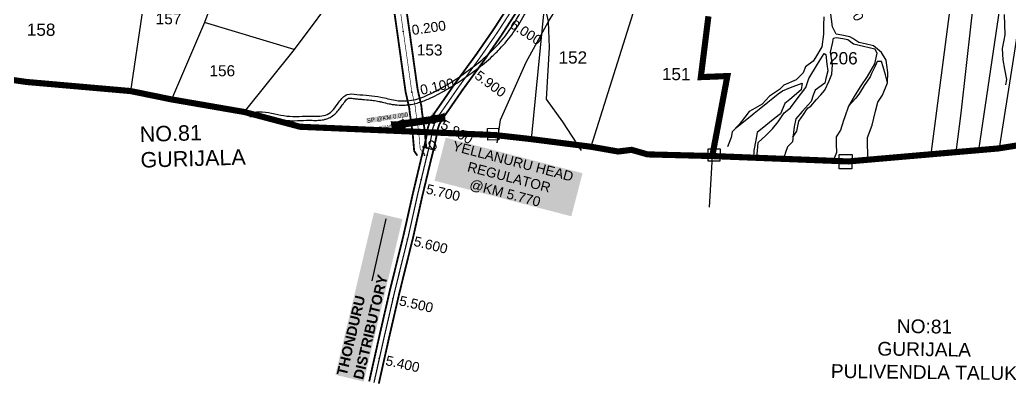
# Model space of a CAD drawing. Header units: inches. Extents: x 177544 to 239871, y 1610424 to 1630335.
# Drawn here: x 187133 to 188749, y 1618835 to 1619421 of the extents above; entities that cross this region are included whole.
import ezdxf
from ezdxf.enums import TextEntityAlignment as Align

# ---------------------------------------------------------------- set-up
doc = ezdxf.new("R2010")
doc.units = ezdxf.units.IN
doc.header["$MEASUREMENT"] = 0
doc.linetypes.add('DASHED2', pattern=[0.375, 0.25, -0.125])
doc.linetypes.add('HIDDEN2', pattern=[0.1875, 0.125, -0.0625])
for name, color, linetype in [('BOUNDRY STONES', 240, 'Continuous'), ('CANAL1', 7, 'Continuous'), ('CHANAGE', 1, 'Continuous'), ('CS', 134, 'Continuous'), ('CSMark', 72, 'Continuous'), ('DIMENSION', 7, 'Continuous'), ('PLOT', 7, 'Continuous'), ('PLOT NO', 7, 'Continuous'), ('POINT', 2, 'Continuous'), ('RE REMARKS', 7, 'Continuous'), ('ROAD', 1, 'Continuous'), ('STREAM', 4, 'Continuous'), ('STREAMS', 4, 'Continuous'), ('STRUCTURE', 5, 'Continuous'), ('text2', 7, 'Continuous'), ('Unknown_Point_Feature', 7, 'Continuous'), ('VILLAGE BOUNDRY', 5, 'Continuous')]:
    doc.layers.add(name, color=color, linetype=linetype)
doc.styles.get("Standard").update_dxf_attribs({"font": 'arial.ttf'})
doc.dimstyles.get("Standard").update_dxf_attribs({"dimtxt": 0.18, "dimasz": 0.18, "dimexe": 0.18, "dimexo": 0.0625, "dimgap": 0.09, "dimtad": 0, "dimtih": 1, "dimtoh": 1, "dimdec": 4, "dimzin": 0, "dimdsep": 46, "dimtxsty": 'Standard', "dimcen": 0.09, "dimadec": 0, "dimazin": 0, "dimtfac": 1, "dimtdec": 4, "dimtofl": 0, "dimtmove": 0, "dimatfit": 3, "dimfxl": 1, "dimtolj": 1, "dimtzin": 0, "dimarcsym": 0})

# ---------------------------------------------------------------- blocks, each defined once
blk = doc.blocks.new('SP')
at = {"layer": 'STRUCTURE'}
h = blk.add_hatch(dxfattribs=at)
h.set_pattern_fill('DASH', color=256, scale=8, style=0)
edge = h.paths.add_edge_path()
edge.add_spline(control_points=[(769825.7, 1706742.1), (769825.3, 1706741.8), (769823.8, 1706740.8), (769820.9, 1706740.3), (769817, 1706739.7), (769811.4, 1706738.9), (769804, 1706739.7), (769798.4, 1706741), (769795.6, 1706741.6)], knot_values=[0, 0, 0, 0, 1.613557, 5.24513, 8.624976, 13.470124, 22.190216, 30.746377, 30.746377, 30.746377, 30.746377], degree=3, periodic=0)
edge.add_line((769795.6, 1706741.6), (769792.6, 1706739.6))
edge.add_line((769792.6, 1706739.6), (769732.6, 1706739.6))
edge.add_line((769732.6, 1706739.6), (769729.6, 1706741.6))
edge.add_spline(control_points=[(769729.6, 1706741.6), (769726.9, 1706740.9), (769721.3, 1706739.5), (769713.9, 1706738.5), (769708.3, 1706739.1), (769704.4, 1706739.6), (769701.5, 1706740), (769700, 1706741), (769699.5, 1706741.3)], knot_values=[0, 0, 0, 0, 8.556161, 17.276253, 22.121402, 25.501247, 29.13282, 30.746377, 30.746377, 30.746377, 30.746377], degree=3, periodic=0)
edge.add_line((769699.5, 1706741.3), (769699.5, 1706722.1))
edge.add_spline(control_points=[(769699.5, 1706722.1), (769700, 1706722.4), (769701.4, 1706723.4), (769704.3, 1706724), (769708.2, 1706724.5), (769713.8, 1706725.3), (769721.2, 1706724.5), (769726.8, 1706723.3), (769729.6, 1706722.6)], knot_values=[0, 0, 0, 0, 1.613557, 5.24513, 8.624976, 13.470124, 22.190216, 30.746377, 30.746377, 30.746377, 30.746377], degree=3, periodic=0)
edge.add_line((769729.6, 1706722.6), (769732.6, 1706724.6))
edge.add_line((769732.6, 1706724.6), (769792.6, 1706724.6))
edge.add_line((769792.6, 1706724.6), (769795.6, 1706722.6))
edge.add_spline(control_points=[(769795.6, 1706722.6), (769798.4, 1706723.3), (769803.9, 1706724.8), (769811.3, 1706725.8), (769817, 1706725.1), (769820.9, 1706724.7), (769823.8, 1706724.2), (769825.2, 1706723.3), (769825.7, 1706723)], knot_values=[0, 0, 0, 0, 8.556161, 17.276253, 22.121402, 25.501247, 29.13282, 30.746377, 30.746377, 30.746377, 30.746377], degree=3, periodic=0)
edge.add_line((769825.7, 1706723), (769825.7, 1706742.1))
h.paths.add_polyline_path([(769764.2, 1706732.1, -1), (769761.1, 1706732.1, -1)], flags=0)
h.paths.add_polyline_path([(769761.1, 1706732.1, 1), (769764.2, 1706732.1, 1)], flags=16)
at = {"layer": 'STRUCTURE', "const_width": 0.628}
for points in [[(769726.6, 1706747.6), (769726.6, 1706743.6), (769732.6, 1706739.6), (769792.6, 1706739.6), (769798.6, 1706743.6), (769798.6, 1706747.6)], [(769726.6, 1706716.6), (769726.6, 1706720.6), (769732.6, 1706724.6), (769792.6, 1706724.6), (769798.6, 1706720.6), (769798.6, 1706716.6)]]:
    blk.add_lwpolyline(points, dxfattribs=at)
at = {"layer": 'STRUCTURE', "color": 3}
blk.add_lwpolyline([(769732.6, 1706724.6), (769792.6, 1706724.6)], dxfattribs=at)
blk.add_lwpolyline([(769732.6, 1706724.6), (769792.6, 1706724.6)], dxfattribs=at)
at = {"layer": 'STRUCTURE', "color": 0}
blk.add_circle((769762.6, 1706732.1), 1.55, dxfattribs=at)
at = {"layer": 'STRUCTURE'}
for points in [[(769699.5, 1706741.3), (769700.9, 1706740.5), (769704.4, 1706739.6), (769707.8, 1706739.2), (769712.6, 1706738.8), (769721.3, 1706739.7), (769729.6, 1706741.6)], [(769825.7, 1706742.1), (769824.3, 1706741.3), (769820.8, 1706740.3), (769817.5, 1706739.8), (769812.7, 1706739.2), (769804, 1706739.9), (769795.6, 1706741.6)], [(769699.5, 1706722.1), (769700.9, 1706723), (769704.4, 1706724), (769707.7, 1706724.5), (769712.5, 1706725), (769721.2, 1706724.4), (769729.6, 1706722.6)], [(769825.7, 1706723), (769824.3, 1706723.8), (769820.8, 1706724.7), (769817.4, 1706725.1), (769812.6, 1706725.5), (769803.9, 1706724.6), (769795.6, 1706722.6)]]:
    blk.add_spline(points, degree=3, dxfattribs=at)
at = {"layer": 'STRUCTURE', "color": 0}
blk.add_text('STREAM', height=5, dxfattribs=at).set_placement((769684.3, 1706732.1), align=Align.MIDDLE_CENTER)
for points in [[(769727.4, 1706732.1), (769700.8, 1706732.1)], [(769824.4, 1706732.1), (769800.5, 1706732.1)]]:
    blk.add_leader(points, dimstyle='Standard', override={"dimasz": 10, "dimgap": 0.09, "dimtad": 0}, dxfattribs=at)

msp = doc.modelspace()

# ---------------------------------------------------------------- linework, layer by layer
at = {"layer": 'BOUNDRY STONES'}
for points in [[(187895.7, 1619243.8), (187913.9, 1619244.3), (187914.5, 1619225), (187896.3, 1619224.4)], [(188256, 1619210.7), (188275.3, 1619210.4), (188275.1, 1619190.3), (188255.7, 1619190.6)], [(188469.7, 1619201.4), (188490.8, 1619201.2), (188490.5, 1619177.7), (188469.4, 1619178)]]:
    msp.add_lwpolyline(points, close=True, dxfattribs=at)
msp.add_lwpolyline([(188262.6, 1619198.8), (188257.4, 1619115.4)], dxfattribs=at)
at = {"layer": 'CANAL1', "color": 1, "linetype": 'HIDDEN2', "ltscale": 4, "const_width": 1}
msp.add_lwpolyline([(187789.7, 1619205.2), (187786.1, 1619210.5), (187783.6, 1619238.9), (187779, 1619270.2), (187778.1, 1619278.8), (187772.1, 1619305.5), (187758.9, 1619399.2), (187747.7, 1619477.1)], dxfattribs=at)
at = {"layer": 'CANAL1', "color": 200, "const_width": 3}
for points in [[(187797.9, 1619210.9), (187795.8, 1619214), (187793.5, 1619240), (187788.9, 1619271.5), (187788, 1619280.4), (187781.9, 1619307.3), (187768.8, 1619400.6), (187757.6, 1619478.5)], [(187781.5, 1619199.5), (187776.3, 1619206.9), (187773.6, 1619237.7), (187769.1, 1619269), (187768.2, 1619277.2), (187762.2, 1619303.7), (187749, 1619397.8), (187737.8, 1619475.7)], [(187702.9, 1618831.5), (187719.8, 1618906.9), (187736.4, 1618978.9), (187759, 1619070.2), (187774, 1619137.1), (187789.2, 1619201), (187793.3, 1619216.8), (187796.5, 1619231.9), (187798.8, 1619245.5), (187802.6, 1619256.9), (187809, 1619268.2), (187820.6, 1619284.7), (187842.2, 1619316), (187876.7, 1619363.2), (187905, 1619404), (187930.7, 1619443.6)], [(187718.5, 1618827.8), (187735.4, 1618903.3), (187752, 1618975.2), (187774.6, 1619066.6), (187789.5, 1619133.5), (187804.8, 1619197.1), (187808.9, 1619213.2), (187812.2, 1619228.9), (187814.4, 1619241.6), (187817.3, 1619250.4), (187822.5, 1619259.6), (187833.8, 1619275.6), (187855.3, 1619306.7), (187889.8, 1619353.9), (187918.3, 1619395.1), (187944.2, 1619435.1)]]:
    msp.add_lwpolyline(points, dxfattribs=at)
at = {"layer": 'CANAL1', "color": 3, "linetype": 'HIDDEN2', "ltscale": 4, "true_color": 0x00ff00, "const_width": 2}
msp.add_lwpolyline([(187710.7, 1618829.6), (187727.6, 1618905.1), (187744.2, 1618977), (187766.8, 1619068.4), (187781.7, 1619135.3), (187797, 1619199), (187801.1, 1619215), (187804.3, 1619230.4), (187806.6, 1619243.5), (187809.9, 1619253.7), (187815.7, 1619263.9), (187827.2, 1619280.1), (187848.8, 1619311.4), (187883.2, 1619358.5), (187911.6, 1619399.6), (187937.4, 1619439.3)], dxfattribs=at)
at = {"layer": 'CANAL1', "color": 3, "const_width": 2, "elevation": 1}
msp.add_lwpolyline([(187789, 1619213.9), (187811.1, 1619208.2)], dxfattribs=at)
at = {"layer": 'CS', "color": 3}
for p in [(187758.5, 1619402), (187772.7, 1619303)]:
    msp.add_point(p, dxfattribs=at)
at = {"layer": 'PLOT'}
for points in [[(188763.2, 1619973.8), (188738.3, 1619806.1), (188722.1, 1619699.9), (188701, 1619561.2), (188684.6, 1619414.4), (188668.3, 1619268.5), (188659.7, 1619205.2)], [(188697.3, 1619208.4), (188725.6, 1619399), (188743.1, 1619516.1), (188762.4, 1619645.6), (188784.5, 1619794.2), (188808.4, 1619954.6)], [(188842.4, 1619940.2), (188819.9, 1619779.1), (188800.4, 1619639.3), (188776, 1619500), (188752.1, 1619348.9), (188730.4, 1619211.4)], [(188108.1, 1619695.2), (188052.9, 1619574.1), (188040.1, 1619541.7), (188030.2, 1619524.5), (187988.8, 1619447), (187967, 1619226.4)], [(187479.3, 1619538.4), (187434.4, 1619416.6), (187380.3, 1619291.1)], [(188619.9, 1619201.7), (188641.4, 1619368), (188655.6, 1619476.9), (188660.6, 1619522.1)], [(188157.3, 1619509.3), (188064.3, 1619214)], [(187656.2, 1619474.2), (187580.5, 1619372.5), (187499.1, 1619270.6)], [(187335.6, 1619455), (187313.5, 1619304.7)], [(187580.5, 1619372.5), (187434.4, 1619416.6)]]:
    msp.add_lwpolyline(points, dxfattribs=at)
at = {"layer": 'POINT'}
for p in [(187783, 1619255, 38), (187793, 1619200, 37)]:
    msp.add_point(p, dxfattribs=at)
at = {"layer": 'ROAD'}
for points in [[(187911.8, 1619220.4), (187917.3, 1619257.8), (187959.1, 1619351.5), (187995.5, 1619417.9), (188014.4, 1619448.5), (188033.1, 1619473.8), (188054.6, 1619485.3), (188104.4, 1619497.7), (188123.5, 1619510.5), (188132.2, 1619532.2), (188116.7, 1619660.1), (188109.9, 1619711.1), (188158.5, 1619871.1), (188255.5, 1620076.9), (188302.2, 1620177), (188344.1, 1620296.8), (188365.1, 1620354.4), (188368.1, 1620376.7), (188363.2, 1620400.3), (188388.9, 1620514.9), (188412.9, 1620542.6), (188442.9, 1620689.7), (188454.5, 1620734)], [(188049.5, 1619207.7), (188018.8, 1619254.5), (187992.3, 1619291.5), (187997.2, 1619375.8), (187995.5, 1619417.9), (187988.8, 1619447), (187823.4, 1619528.1), (187707.4, 1619592.5), (187662.3, 1619633), (187613.9, 1619681.3), (187587.7, 1619694.7), (187582.6, 1619712.9), (187545, 1619789.6), (187517.8, 1619831.2), (187493.2, 1619838.9), (187464.4, 1619896.7), (187416, 1619928.6), (187389, 1619943.2), (187356.8, 1619979), (187347.9, 1620014.8), (187304, 1620079.2), (187223.3, 1620150.7), (187166.3, 1620186.9), (187110.5, 1620240.5)]]:
    msp.add_lwpolyline(points, dxfattribs=at)
at = {"layer": 'STREAM'}
for points, knots in [([(187509.7, 1619270.1), (187516, 1619270.6), (187535.9, 1619272), (187568.6, 1619260.9), (187603.2, 1619265.1), (187637.2, 1619262.3), (187651.2, 1619284), (187665.1, 1619301.6), (187691.3, 1619297.8), (187716.9, 1619297.4), (187743.8, 1619289), (187777.5, 1619287.4), (187821.2, 1619308.3), (187863.1, 1619336.2), (187906, 1619370.4), (187940.1, 1619411.1), (187963.7, 1619462.4), (187984, 1619496.7), (187994.9, 1619521.6), (188001.6, 1619539.6), (188021.8, 1619553.8), (188048.5, 1619558.8), (188077.6, 1619563), (188105.1, 1619577.5), (188134.3, 1619600.9), (188171.8, 1619615.1), (188207.2, 1619638), (188213.6, 1619671.8), (188236.4, 1619702.3), (188273.4, 1619709.7), (188314.5, 1619705.8), (188342, 1619699.6), (188360, 1619691.1), (188362.6, 1619690.1)], [0, 0, 0, 0, 3.745862, 11.848772, 19.854505, 24.917197, 30.493774, 34.112576, 37.234643, 45.084461, 49.888395, 53.814775, 64.9954, 77.61914, 84.133445, 97.678849, 108.7642, 117.784231, 121.361813, 125.092273, 128.95112, 135.43442, 141.145198, 146.4058, 153.725998, 163.297821, 170.549349, 177.276377, 182.876749, 192.374695, 197.909114, 207.635985, 209.298099, 209.298099, 209.298099, 209.298099]), ([(187508, 1619263.3), (187509.8, 1619263.4), (187511.6, 1619263.5), (187516.9, 1619263.9), (187520.1, 1619264), (187524.5, 1619263.9), (187525.8, 1619263.8), (187530, 1619263.4), (187533.1, 1619263), (187541.1, 1619261.5), (187546.3, 1619260.3), (187554.3, 1619258.7), (187556.9, 1619258.2), (187561.4, 1619257.5), (187563.2, 1619257.2), (187566.9, 1619256.9), (187568.8, 1619256.7), (187574.2, 1619256.4), (187577.8, 1619256.4), (187587.9, 1619256.5), (187594.2, 1619256.9), (187601.9, 1619257.1), (187603.3, 1619257.1), (187605.9, 1619257.1), (187607, 1619257.1), (187609.3, 1619257), (187610.5, 1619257), (187614.3, 1619256.9), (187617, 1619256.9), (187622.6, 1619257.2), (187625.5, 1619257.4), (187630.2, 1619258.4), (187631.9, 1619258.8), (187634.9, 1619259.8), (187636.2, 1619260.3), (187638.7, 1619261.5), (187639.9, 1619262.2), (187643.8, 1619264.7), (187646.3, 1619266.7), (187650.6, 1619270.9), (187652.4, 1619273.1), (187655.9, 1619277.5), (187657.4, 1619279.6), (187659.8, 1619283), (187660.7, 1619284.2), (187662.5, 1619286.6), (187663.3, 1619287.7), (187665.1, 1619289.9), (187666, 1619290.9), (187667.4, 1619292.2), (187667.9, 1619292.5), (187668.3, 1619292.8), (187668.4, 1619292.8), (187668.6, 1619292.9), (187668.6, 1619292.9), (187668.7, 1619292.9), (187668.8, 1619293), (187669.2, 1619293), (187669.6, 1619293.1), (187671.1, 1619293.1), (187672.7, 1619293.1), (187675.7, 1619292.8), (187676.9, 1619292.6), (187679.5, 1619292.3), (187680.7, 1619292.2), (187683, 1619292), (187684.2, 1619291.8), (187687.7, 1619291.5), (187689.9, 1619291.4), (187696.5, 1619290.8), (187700.7, 1619290.5), (187708, 1619289.7), (187711, 1619289.3), (187715.7, 1619288.6), (187717.2, 1619288.2), (187720.5, 1619287.5), (187722.3, 1619287.1), (187727.6, 1619285.8), (187731.4, 1619284.8), (187737.4, 1619283.5), (187739.6, 1619283.1), (187743.9, 1619282.5), (187746.1, 1619282.2), (187752.6, 1619281.7), (187757, 1619281.6), (187764.8, 1619282.1), (187768.1, 1619282.4), (187774.7, 1619283.6), (187777.9, 1619284.3), (187787.4, 1619286.9), (187793.5, 1619289.1), (187804.5, 1619293.9), (187809.6, 1619296.4), (187819, 1619301.4), (187823.5, 1619303.9), (187832.2, 1619309), (187836.5, 1619311.6), (187849.2, 1619319.6), (187857.5, 1619325.1), (187869.8, 1619334), (187874.1, 1619337.1), (187882.5, 1619343.5), (187886.7, 1619346.7), (187895.2, 1619353.7), (187899.5, 1619357.4), (187907.9, 1619365.2), (187912, 1619369.3), (187923.9, 1619381.7), (187931.2, 1619390.6), (187941.1, 1619404.3), (187944.1, 1619408.8), (187950.1, 1619418.2), (187952.9, 1619423.2), (187958.4, 1619433.1), (187960.9, 1619438), (187965.8, 1619447.4), (187968, 1619451.9), (187971.8, 1619459.3), (187973.4, 1619462.3), (187976.5, 1619468.2), (187978.1, 1619471.1), (187983, 1619480), (187986.4, 1619486), (187991.4, 1619495.4), (187993.1, 1619498.7), (187996.3, 1619505.2), (187997.9, 1619508.5), (188000.8, 1619515.1), (188002.3, 1619518.5), (188004.1, 1619523), (188004.6, 1619524.2), (188005.5, 1619526.4), (188005.9, 1619527.5), (188007.1, 1619530.5), (188008, 1619532.2), (188009.3, 1619534.5), (188009.7, 1619535.2), (188010.5, 1619536.4), (188010.9, 1619536.8), (188011.7, 1619537.8), (188012.1, 1619538.3), (188013.6, 1619539.7), (188014.8, 1619540.6), (188017.8, 1619542.7), (188019.7, 1619543.8), (188023.9, 1619545.8), (188026.1, 1619546.7), (188033.8, 1619549.3), (188039.9, 1619550.5), (188053, 1619552.7), (188060, 1619553.7), (188070.7, 1619556), (188074.2, 1619556.9), (188079.8, 1619558.7), (188081.9, 1619559.4), (188086, 1619561), (188088, 1619561.9), (188093.8, 1619564.6), (188097.6, 1619566.6), (188105.1, 1619571), (188108.8, 1619573.4), (188115.9, 1619578.2), (188119.3, 1619580.7), (188125.7, 1619585.2), (188128.8, 1619587.4), (188134.9, 1619591.3), (188137.8, 1619593), (188143.9, 1619596.4), (188147.1, 1619598), (188156.4, 1619602.5), (188162.9, 1619605.4), (188173.3, 1619610.5), (188177.1, 1619612.4), (188184.9, 1619616.7), (188188.9, 1619619), (188195.5, 1619623.6), (188198.3, 1619625.7), (188203.1, 1619630), (188205.2, 1619632.1), (188208.4, 1619635.8), (188209.6, 1619637.3), (188211.6, 1619640.2), (188212.5, 1619641.5), (188214, 1619644.2), (188214.7, 1619645.5), (188216.6, 1619649.4), (188217.7, 1619652), (188220.2, 1619658.6), (188221.4, 1619662.4), (188223.4, 1619667.8), (188224.1, 1619669.6), (188225.4, 1619672.7), (188226, 1619674), (188227.3, 1619676.5), (188228, 1619677.8), (188230.3, 1619681.4), (188232, 1619683.6), (188235.1, 1619687), (188236.5, 1619688.3), (188239, 1619690.5), (188240.2, 1619691.3), (188242.7, 1619693), (188244.1, 1619693.7), (188248.2, 1619695.9), (188251.3, 1619697), (188261, 1619699.9), (188268.2, 1619700.9), (188282.6, 1619701.4), (188289.8, 1619700.9), (188300.7, 1619699.6), (188304.2, 1619699.1), (188311.3, 1619698), (188314.7, 1619697.3), (188325, 1619695.2), (188331.8, 1619693.4), (188340.5, 1619690.3), (188342.6, 1619689.5), (188345.5, 1619688.3), (188346.3, 1619687.9), (188347.9, 1619687.2), (188348.8, 1619686.8), (188351.5, 1619685.6), (188353.4, 1619684.8), (188356.8, 1619683.4), (188358.2, 1619682.9), (188359.6, 1619682.5)], [0, 0, 0, 0, 1.093781, 1.093781, 3.281342, 3.281342, 4.217268, 4.217268, 6.296272, 6.296272, 9.46916, 9.46916, 10.933897, 10.933897, 11.924368, 11.924368, 12.91484, 12.91484, 14.895782, 14.895782, 18.678799, 18.678799, 19.562408, 19.562408, 20.250104, 20.250104, 20.937799, 20.937799, 22.31319, 22.31319, 23.688581, 23.688581, 24.436775, 24.436775, 24.992027, 24.992027, 25.547278, 25.547278, 26.935055, 26.935055, 28.322832, 28.322832, 29.710609, 29.710609, 30.581873, 30.581873, 31.453136, 31.453136, 32.572357, 32.572357, 33.504872, 33.504872, 33.993925, 33.993925, 34.296958, 34.296958, 34.599992, 34.599992, 35.206059, 35.206059, 36.45388, 36.45388, 37.183916, 37.183916, 37.836317, 37.836317, 38.488718, 38.488718, 39.793521, 39.793521, 42.403126, 42.403126, 44.467557, 44.467557, 45.58591, 45.58591, 46.704264, 46.704264, 48.94097, 48.94097, 50.068395, 50.068395, 51.195819, 51.195819, 53.450668, 53.450668, 55.182721, 55.182721, 56.914773, 56.914773, 60.378878, 60.378878, 63.469899, 63.469899, 66.374136, 66.374136, 69.278373, 69.278373, 75.086846, 75.086846, 78.164547, 78.164547, 81.242248, 81.242248, 84.487317, 84.487317, 87.732386, 87.732386, 94.222523, 94.222523, 97.275966, 97.275966, 100.531893, 100.531893, 103.787821, 103.787821, 106.786361, 106.786361, 108.82102, 108.82102, 110.855679, 110.855679, 114.924997, 114.924997, 117.043656, 117.043656, 119.117035, 119.117035, 121.190414, 121.190414, 121.910489, 121.910489, 122.630564, 122.630564, 124.070713, 124.070713, 124.844384, 124.844384, 125.471796, 125.471796, 126.099207, 126.099207, 127.354031, 127.354031, 129.063932, 129.063932, 130.773833, 130.773833, 134.852358, 134.852358, 138.930883, 138.930883, 140.86292, 140.86292, 142.002532, 142.002532, 143.142144, 143.142144, 145.421368, 145.421368, 147.859392, 147.859392, 150.297417, 150.297417, 152.649964, 152.649964, 154.939124, 154.939124, 157.228284, 157.228284, 161.434603, 161.434603, 163.821644, 163.821644, 166.208686, 166.208686, 167.957266, 167.957266, 169.388571, 169.388571, 170.294148, 170.294148, 171.02345, 171.02345, 171.752752, 171.752752, 173.211355, 173.211355, 175.548244, 175.548244, 176.824898, 176.824898, 177.865871, 177.865871, 178.906844, 178.906844, 180.988789, 180.988789, 182.470935, 182.470935, 183.664061, 183.664061, 184.857186, 184.857186, 187.243437, 187.243437, 191.955711, 191.955711, 196.667985, 196.667985, 198.916867, 198.916867, 201.16575, 201.16575, 205.663515, 205.663515, 207.111362, 207.111362, 207.673897, 207.673897, 208.236432, 208.236432, 209.361502, 209.361502, 210.029509, 210.029509, 210.029509, 210.029509])]:
    msp.add_open_spline(points, degree=3, knots=knots, dxfattribs=at)
at = {"layer": 'STREAMS'}
for points in [[(188548.6, 1619317.9), (188549.1, 1619334.8), (188547.4, 1619346.7), (188546.3, 1619355.1), (188538.8, 1619367.6), (188538.8, 1619367.6), (188525.5, 1619378.3), (188511.8, 1619381.5), (188501.8, 1619383.9), (188492, 1619390.3), (188487.1, 1619393.1), (188473.7, 1619395.7), (188464.8, 1619397.5), (188458.6, 1619409.1), (188455.5, 1619434.5)], [(188741.5, 1619314.8), (188743.2, 1619323.4), (188739.9, 1619340.4), (188736.9, 1619355.4), (188735.8, 1619374), (188738.5, 1619387.7), (188740.2, 1619396.3), (188739.3, 1619429.4)], [(188444.8, 1619425.4), (188444.3, 1619411.9), (188443.9, 1619397.6), (188441.5, 1619376.7), (188431.1, 1619359.4), (188427.4, 1619353.3), (188414.7, 1619344.3), (188410.7, 1619334.5), (188399.4, 1619323.2), (188379.2, 1619314.5), (188372.5, 1619307.4), (188356.2, 1619296.5), (188343.7, 1619283.3), (188328.9, 1619274.8), (188322.6, 1619271.2), (188315.5, 1619262.1), (188306.2, 1619250.2), (188294.8, 1619238.4), (188293.5, 1619229.1), (188287.3, 1619214)], [(188394.1, 1619229.5), (188400.4, 1619239.3), (188404, 1619255.4), (188411.4, 1619266.5), (188416.4, 1619274.1), (188418.8, 1619277.6), (188423.1, 1619280.3), (188432.7, 1619291), (188439.7, 1619298.8), (188446.3, 1619306.2), (188453.4, 1619321.4), (188457.8, 1619332), (188458.9, 1619348.1), (188455.5, 1619367.8), (188458.7, 1619382.3), (188460.6, 1619390.8), (188464.6, 1619391.9), (188475.3, 1619390.3), (188483.8, 1619388.9), (188493.1, 1619381.5), (188509.2, 1619377.7), (188527.7, 1619373.3), (188531.2, 1619366.5), (188527.3, 1619348.9), (188515.5, 1619328.3), (188504.7, 1619313.2), (188498.5, 1619303), (188494.1, 1619295.7), (188484.6, 1619280.1), (188478.9, 1619262.9), (188476.8, 1619256.7), (188471.6, 1619240.7), (188464.8, 1619230.1), (188464.9, 1619217.9), (188465.1, 1619204.3), (188459.7, 1619190.9)], [(188335.4, 1619195.9), (188336.9, 1619213.7), (188337.5, 1619220.9), (188349.9, 1619232.1), (188360.6, 1619242.9), (188370.2, 1619254.3), (188380.1, 1619269.3), (188390.2, 1619277.4), (188399.5, 1619289.7), (188415.1, 1619310.6), (188420, 1619325), (188434.3, 1619348.5), (188445, 1619366), (188447.6, 1619364.4), (188449.5, 1619348.6), (188451.2, 1619337.6), (188448, 1619324.9), (188446.2, 1619317.5), (188430.2, 1619306.3), (188427.3, 1619298.2), (188423.7, 1619287.8), (188409.3, 1619271.5), (188398.8, 1619259.6), (188396, 1619246.5), (188394.9, 1619237.1), (188393.3, 1619221.9), (188385.2, 1619214), (188382.1, 1619204.6), (188380.2, 1619199), (188380, 1619194.1)], [(188516.7, 1619192.7), (188516, 1619215.8), (188515.7, 1619229), (188523.4, 1619249.1), (188528.9, 1619272.1), (188532.4, 1619286.7), (188540.1, 1619298.1), (188548.6, 1619317.9), (188545.1, 1619331), (188541.6, 1619344.2), (188538.4, 1619352.7), (188531.8, 1619352.7), (188528.1, 1619345.1), (188522.6, 1619333.2), (188520.1, 1619327.8), (188510.1, 1619313.7), (188502.5, 1619301.2), (188496.8, 1619293.3), (188484.6, 1619280.1)], [(188300.5, 1619244.3), (188324.4, 1619263.4), (188331.1, 1619268.7), (188339.2, 1619275.2), (188353.4, 1619286.6), (188361.5, 1619293), (188370.2, 1619299.9), (188376.9, 1619305.2), (188390.1, 1619310.3), (188409.1, 1619317.6), (188407.7, 1619306.8), (188388.9, 1619291), (188381.2, 1619284.4), (188373.8, 1619267.8), (188364.5, 1619260.3), (188350.1, 1619248.5), (188335.9, 1619237.1), (188333.7, 1619224.7), (188330.6, 1619208), (188330.1, 1619196.1)]]:
    msp.add_lwpolyline(points, dxfattribs=at)
at = {"layer": 'text2', "color": 2, "linetype": 'Continuous'}
for p in [(187869.3, 1619339.5), (187812.1, 1619257.5), (187800.1, 1619211, 1), (187797.3, 1619200.4, 2), (187787.8, 1619160.7), (187765.6, 1619063.3), (187741.7, 1618966.1), (187719.4, 1618868.7)]:
    msp.add_point(p, dxfattribs=at)
at = {"layer": 'Unknown_Point_Feature'}
msp.add_point((187792, 1619203, -999999), dxfattribs=at)
at = {"layer": 'VILLAGE BOUNDRY', "color": 5, "linetype": 'DASHED2', "ltscale": 50}
msp.add_lwpolyline([(188256.3, 1619426.5, 10, 10, 0), (188243.9, 1619327.4, 10, 10, 0), (188287.2, 1619329.1, 10, 10, 0), (188270.6, 1619241.2, 10, 10, 0), (188265.4, 1619213.7, 10, 10, 0), (188262.6, 1619198.8, 10, 10, 0), (188156.9, 1619201.5, 10, 10, 0), (188131.1, 1619208.9, 10, 10, 0), (188108.9, 1619206.2, 10, 10, 0), (188064.3, 1619214, 10, 10, 0), (187967, 1619226.4, 10, 10, 0), (187909.1, 1619232.9, 10, 10, 0), (187590.1, 1619246.5, 10, 10, 0), (187499.1, 1619270.6, 10, 10, 0), (187380.3, 1619291.1, 10, 10, 0), (187313.5, 1619304.7, 10, 10, 0), (187144, 1619319.5, 10, 10, 0), (187028.1, 1619336.2, 10, 10, 0)], format="xyseb", dxfattribs=at)
at = {"layer": 'VILLAGE BOUNDRY', "color": 5, "linetype": 'DASHED2', "ltscale": 50, "const_width": 10}
msp.add_lwpolyline([(188256.3, 1619426.5), (188243.9, 1619327.4), (188287.2, 1619329.1), (188270.6, 1619241.2), (188266.6, 1619220.3), (188265.2, 1619212.9), (188262.6, 1619198.8), (188484.5, 1619190), (188654.4, 1619204.7), (188729.4, 1619211.2), (188827.1, 1619226.7)], dxfattribs=at)

# ---------------------------------------------------------------- block references
at = {"layer": 'STRUCTURE', "color": 0, "xscale": 0.7, "yscale": 0.7, "zscale": 0.7, "rotation": 8.36430815947517}
msp.add_blockref('SP', (-171528.4, 358868.1, 38), dxfattribs=at)

# ---------------------------------------------------------------- texts
at = {"layer": 'CHANAGE'}
for s, rotation, p in [('0.200', 8.1439, (187772.4, 1619403.9)), ('0.100', 12.7385, (187786.3, 1619306.1)), ('0', 34.9254, (187801.2, 1619213.2))]:
    msp.add_text(s, height=16, rotation=rotation, dxfattribs=at).set_placement(p, align=Align.MIDDLE_LEFT)
at = {"layer": 'CSMark', "color": 1}
for s, rotation, p in [('6.600', 295.4496, (188479.3, 1619470.8)), ('6.000', 327.0122, (187935.3, 1619415.8)), ('5.900', 323.8318, (187878.2, 1619333)), ('5.800', 330.2503, (187821.7, 1619252)), ('5.700', 346.5521, (187796.4, 1619145.7)), ('5.600', 346.0898, (187776.2, 1619060.6)), ('5.500', 347.0079, (187752.4, 1618963.7)), ('5.400', 347.3567, (187730.2, 1618866.2))]:
    msp.add_text(s, height=16, rotation=rotation, dxfattribs=at).set_placement(p, align=Align.MIDDLE_LEFT)
at = {"layer": 'DIMENSION', "insert": (188608.9, 1618932.4), "char_height": 22.348, "width": 343.406, "attachment_point": 2, "rotation": 359.3009}
msp.add_mtext('NO:81\\PGURIJALA\\PPULIVENDLA TALUK\\PCUDDAPAH DISTRICT ', dxfattribs=at)
at = {"layer": 'PLOT NO'}
for s, height, p in [('157', 18, (187375.5, 1619422.5)), ('158', 20, (187167.7, 1619404.7)), ('153', 18, (187801.5, 1619371.6)), ('152', 20, (188035.1, 1619359.5)), ('156', 18, (187463.2, 1619337.8)), ('151', 20, (188203.7, 1619332.4))]:
    msp.add_text(s, height=height, rotation=359.7684, dxfattribs=at).set_placement(p, align=Align.MIDDLE_CENTER)
msp.add_text('206', height=20, rotation=359.7684, dxfattribs=at).set_placement((188453.1, 1619348.3))
at = {"layer": 'STRUCTURE', "color": 5, "attachment_point": 1, "bg_fill": 1, "box_fill_scale": 1.1, "bg_fill_color": 7, "bg_fill_true_color": 16777215, "bg_fill_transparency": 0}
for s, insert, char_height, width, rotation in [('SP @KM 0.050', (187698.7, 1619259.8, 39), 7, 67.148, 8.7762), ('\\pi13.08637;YELLANURU HEAD          \\P\\pi45.16277;REGULATOR  \\P\\pi55.65117;@KM 5.770', (187828.9, 1619226.9), 16, 227.384, 345.4182), ('{\\fArial|b1|i0|c0|p34;\\C1;THONDURU DISTRIBUTORY}', (187649.7, 1618843.6), 16.64, 268.696, 76.602)]:
    msp.add_mtext(s, dxfattribs=dict(at, insert=insert, char_height=char_height, width=width, rotation=rotation))
at = {"layer": 'text2', "insert": (187328.2, 1619246.8), "char_height": 25.127, "width": 171.71, "attachment_point": 1, "rotation": 1.7021}
msp.add_mtext('NO.81  GURIJALA', dxfattribs=at)

# ---------------------------------------------------------------- leaders
at = {"layer": 'RE REMARKS', "color": 1}
msp.add_leader([(187730.2, 1619096.3), (187707.4, 1618995.3)], dimstyle='Standard', override={"dimasz": 50}, dxfattribs=at)

doc.saveas('drawing.dxf')
